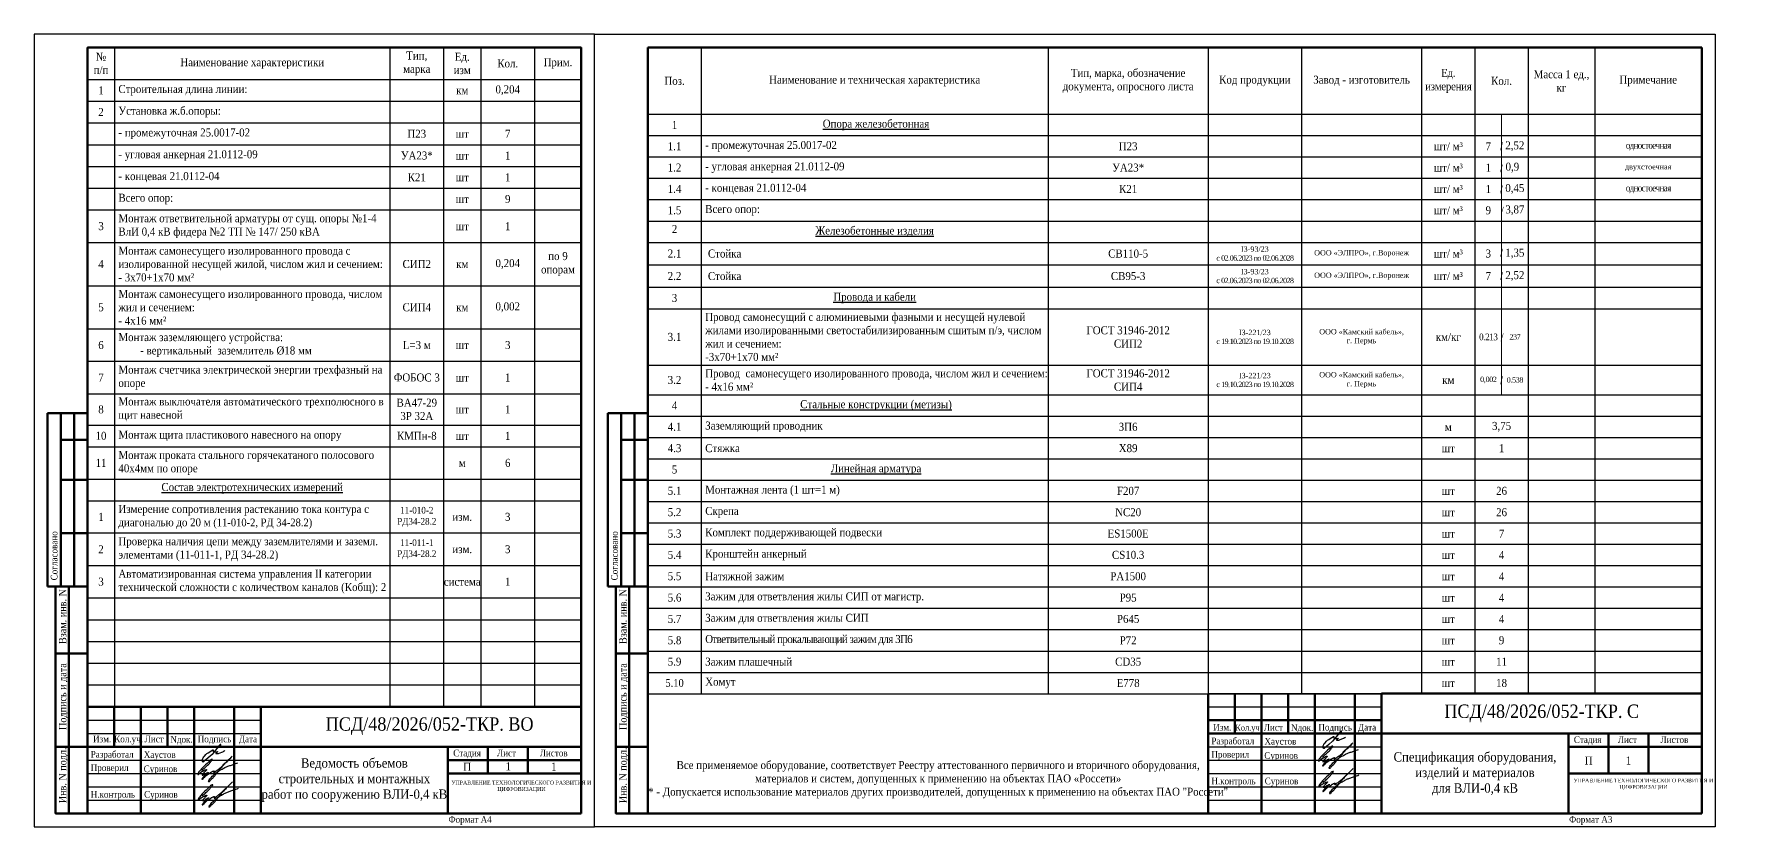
# Model space of a CAD drawing. Header units: millimetres. Extents: x 2174 to 9129, y 1758 to 2055.
# Drawn here: x 8054 to 8694, y 1758 to 2055 of the extents above; entities that cross this region are included whole.
import ezdxf

# ---------------------------------------------------------------- set-up
doc = ezdxf.new("R2010")
doc.units = ezdxf.units.MM
doc.layers.add('П', color=7, linetype='Continuous')
doc.layers.add('Чертеж', color=7, linetype='Continuous')
doc.styles.add('стиль1', font='times.ttf', dxfattribs={"width": 0.9, "height": 2})
doc.styles.add('стиль2', font='times.ttf', dxfattribs={"width": 0.9, "height": 2.5})

# ---------------------------------------------------------------- blocks, each defined once
blk = doc.blocks.new('Штамп б')
at = {"lineweight": 70}
for points in [[(20, 0), (8, 0), (8, 85), (20, 85)], [(13, 0), (13, 85)], [(8, 60), (20, 60)], [(8, 25), (20, 25)]]:
    blk.add_lwpolyline(points, dxfattribs=at)
at = {"lineweight": 25, "style": 'стиль1', "width": 0.9}
for s, p in [('Взам. инв. N', (12.06, 63.49)), ('Подпись и дата', (12.06, 31.28)), ('Инв. N подл.', (12.06, 3.82))]:
    blk.add_text(s, height=2.8, rotation=90, dxfattribs=at).set_placement(p)
blk = doc.blocks.new('A$C5B0935FB')
at = {"lineweight": 70}
for p, q in [((20, 65), (5, 65)), ((5, 0), (5, 65)), ((10, 55), (10, 65)), ((15, 0), (15, 65)), ((20, 0), (20, 65)), ((10, 40), (10, 55)), ((10, 55), (20, 55)), ((10, 20), (10, 40)), ((10, 40), (20, 40)), ((10, 0), (10, 20)), ((10, 20), (20, 20)), ((10, 0), (5, 0)), ((15, 0), (10, 0)), ((20, 0), (15, 0)), ((15, 0), (15, 0))]:
    blk.add_line(p, q, dxfattribs=at)
at = {"lineweight": 25, "style": 'стиль1', "width": 0.9}
blk.add_text('Согласовано', height=2.5, rotation=90, dxfattribs=at).set_placement((8.72, 2.35))
blk = doc.blocks.new('A$C7F1F469D')
at = {"color": 5, "lineweight": 25}
blk.add_spline([(-0.1, 1.78), (1.34, 2.93), (2.75, 4.33), (3.55, 5.31), (3.81, 5.64), (3.86, 5.8), (3.66, 5.81), (3.25, 5.7), (2.89, 5.36), (-1.09, 1.26), (-1.29, 0.98), (-1.47, 0.67), (-1.59, 0.28), (-1.54, 0.16), (-0.98, 0.55), (-0.42, 1.01), (0.34, 1.44), (1.08, 1.86), (1.69, 1.97), (1.62, 1.83), (1.26, 1.37), (0.56, 0.61), (0.16, 0.22), (0, 0), (0.24, -0.04), (0.82, 0.16), (1.44, 0.58), (2.18, 0.95), (2.33, 1.04), (1.93, 0.58), (1.28, 0.02), (0.64, -0.58), (0.1, -1.31), (-0.06, -1.68), (0.13, -1.59), (0.39, -1.41), (1.23, -0.56), (1.62, -0.16), (2.27, 0.27), (2.82, 0.65), (3.41, 1.04), (3.83, 1.25), (4.1, 1.35), (4.33, 1.44), (4.56, 1.45), (4.6, 1.35), (4.48, 1.19), (4.35, 0.92), (4.39, 0.82), (4.59, 0.91), (5.09, 1.34), (6.19, 2.18), (7.41, 3.21), (8.36, 4.22), (9.62, 5.31), (10.99, 6.68), (11.27, 6.98), (9.83, 5.51), (8.6, 4.26), (7.7, 3.28), (7.2, 2.7), (6.74, 2.12), (6.16, 1.41), (5.49, 0.62), (4.74, -0.34), (3.92, -1.29), (3.19, -1.94), (2.91, -2.31), (2.67, -2.58), (2.52, -2.55), (2.49, -2.26), (2.69, -1.9), (3.27, -1.11), (3.8, -0.52), (4.48, 0.07), (5.33, 0.79), (5.97, 1.29), (6.7, 1.77), (7.56, 2.21), (8.83, 2.91), (10.02, 3.35), (11.36, 3.83), (12.55, 4.24), (13.47, 4.57)], degree=3, dxfattribs=at)
blk = doc.blocks.new('Штамп фамилии')
at = {"layer": 'Чертеж', "color": 5, "lineweight": -2}
blk.add_lwpolyline([(47.47, 1.66), (47.54, 1.79), (47.62, 1.93), (47.66, 2.01), (47.7, 2.07), (47.73, 2.13), (47.76, 2.19), (47.76, 2.23), (47.76, 2.32), (47.74, 2.37), (47.71, 2.39), (47.66, 2.4), (47.61, 2.4), (47.56, 2.39), (47.52, 2.38), (47.44, 2.34), (47.38, 2.3), (47.33, 2.24), (47.26, 2.13), (45.27, -0.3), (44.41, -1.31), (42.95, -2.62), (41.21, -4.09), (41.09, -4.15), (41.01, -4.12), (40.97, -4.09), (40.93, -4.02), (40.86, -3.9), (40.8, -3.74), (40.79, -3.59), (40.79, -3.44), (40.82, -3.28), (40.86, -3.13), (40.9, -3.03), (40.96, -2.83), (41.05, -2.63), (41.29, -2.27), (41.56, -1.95), (42.15, -1.36), (42.5, -1), (42.96, -0.67), (43.54, -0.31), (44.11, 0.04), (44.76, 0.4), (44.84, 0.38), (44.86, 0.35), (44.86, 0.3), (44.81, -0.06), (44.88, -0.21), (44.95, -0.28), (45, -0.32), (45.11, -0.38), (45.27, -0.4), (45.46, -0.4), (46.3, -0.35), (46.39, -0.27), (46.46, -0.24), (46.48, -0.25), (46.48, -0.28), (46.47, -0.31), (46.46, -0.34), (46.44, -0.36), (46.39, -0.4), (46.28, -0.48), (45.92, -0.78), (45.89, -0.84), (45.87, -0.89), (45.87, -0.96), (45.9, -1), (46.03, -1.01), (46.17, -1), (46.59, -1), (46.68, -0.99), (46.84, -0.94), (47.03, -0.86), (48.5, -0.28), (48.66, -0.16), (48.81, -0.05), (48.96, 0.03), (49.07, 0.06), (49.21, 0.13)], dxfattribs=at)
at = {"layer": 'Чертеж', "color": 67, "lineweight": -2, "true_color": 0x727430}
for p in [(40.67, -8.99), (40.81, -18.55)]:
    blk.add_blockref('A$C7F1F469D', p, dxfattribs=at)
at = {"color": 7, "char_height": 2.5, "attachment_point": 4, "style": 'стиль1'}
for s, insert, width in [(' Разработал', (-1.9, -1.68), 17), (' Проверил', (-1.9, -6.68), 17), ('Хаустов', (18.85, -1.78), 20), (' Суринов', (17.96, -7.12), 20), (' Н.контроль', (-1.9, -16.68), 17), (' Суринов', (18.1, -16.68), 20)]:
    blk.add_mtext(s, dxfattribs=dict(at, insert=insert, width=width))
blk = doc.blocks.new('A$C31D65421')
blk.add_blockref('Штамп фамилии', (2.24, 18.43))
blk = doc.blocks.new('*T22')
at = {"layer": 'Чертеж', "color": 0, "linetype": 'ByBlock', "lineweight": -2, "transparency": 16777216}
for p, q in [((0, 0), (185.1, 0)), ((0, 0), (0, -247)), ((10.07, 0), (10.07, -28.25)), ((113.35, 0), (113.35, -28.25)), ((133.42, 0), (133.42, -28.25)), ((147.44, 0), (147.44, -247)), ((167.52, 0), (167.52, -28.25)), ((185.1, 0), (185.1, -28.25)), ((0, -11.95), (185.1, -11.95)), ((0, -20.1), (185.1, -20.1)), ((0, -28.25), (10.07, -28.25)), ((133.42, -28.25), (167.52, -28.25)), ((0, -36.4), (10.07, -36.4)), ((133.42, -36.4), (167.52, -36.4)), ((0, -44.55), (10.07, -44.55)), ((133.42, -44.55), (167.52, -44.55)), ((0, -52.7), (10.07, -52.7)), ((10.07, -52.7), (10.07, -247)), ((113.35, -52.7), (113.35, -149.59)), ((133.42, -52.7), (167.52, -52.7)), ((133.42, -52.7), (133.42, -247)), ((0, -60.85), (10.07, -60.85)), ((113.35, -60.85), (167.52, -60.85)), ((0, -73.02), (167.52, -73.02)), ((167.52, -73.02), (167.52, -247)), ((0, -89.23), (167.52, -89.23)), ((185.1, -89.23), (185.1, -247)), ((0, -105.44), (185.1, -105.44)), ((0, -117.56), (185.1, -117.56)), ((0, -129.74), (10.07, -129.74)), ((113.35, -129.74), (185.1, -129.74)), ((0, -141.44), (10.07, -141.44)), ((113.35, -141.44), (185.1, -141.44)), ((0, -149.59), (10.07, -149.59)), ((133.42, -149.59), (185.1, -149.59)), ((0, -161.68), (10.07, -161.68)), ((113.35, -161.68), (113.35, -247)), ((133.42, -161.68), (147.44, -161.68)), ((167.52, -161.68), (185.1, -161.68)), ((0, -169.83), (185.1, -169.83)), ((0, -181.9), (185.1, -181.9)), ((0, -194.07), (185.1, -194.07)), ((0, -206.25), (185.1, -206.25)), ((0, -214.4), (185.1, -214.4)), ((0, -222.55), (185.1, -222.55)), ((0, -230.7), (185.1, -230.7)), ((0, -238.85), (185.1, -238.85)), ((0, -247), (185.1, -247))]:
    blk.add_line(p, q, dxfattribs=at)
at = {"layer": 'Чертеж', "color": 0, "lineweight": -2, "transparency": 16777216}
for p, q in [((10.07, -28.25), (133.42, -28.25)), ((10.07, -28.25), (10.07, -52.7)), ((113.35, -28.25), (113.35, -52.7)), ((133.42, -28.25), (133.42, -52.7)), ((167.52, -28.25), (185.1, -28.25)), ((167.52, -28.25), (167.52, -73.02)), ((185.1, -28.25), (185.1, -89.23)), ((10.07, -36.4), (133.42, -36.4)), ((167.52, -36.4), (185.1, -36.4)), ((10.07, -44.55), (133.42, -44.55)), ((167.52, -44.55), (185.1, -44.55)), ((10.07, -52.7), (133.42, -52.7)), ((167.52, -52.7), (185.1, -52.7)), ((10.07, -60.85), (113.35, -60.85)), ((167.52, -60.85), (185.1, -60.85)), ((167.52, -73.02), (185.1, -73.02)), ((167.52, -89.23), (185.1, -89.23)), ((10.07, -129.74), (113.35, -129.74)), ((10.07, -141.44), (113.35, -141.44)), ((10.07, -149.59), (133.42, -149.59)), ((113.35, -149.59), (113.35, -161.68)), ((10.07, -161.68), (133.42, -161.68)), ((147.44, -161.68), (167.52, -161.68))]:
    blk.add_line(p, q, dxfattribs=at)
at = {"layer": 'Чертеж', "color": 0, "lineweight": 30, "transparency": 16777216, "style": 'стиль1'}
for s, insert, char_height, width, attachment_point in [('№ \\Pп/п', (5.04, -5.97), 3, 7.0745, 5), ('Наименование характеристики', (61.71, -5.97), 3, 100.2743, 5), ('Тип, марка', (123.39, -5.97), 3, 17.0745, 5), ('Ед. изм', (140.43, -5.97), 3, 11.0216, 5), ('Кол.', (157.48, -5.97), 3, 17.0745, 5), ('Прим.', (176.31, -5.97), 3, 14.5765, 5), ('1', (5.04, -16.02), 3, 7.0745, 5), ('Строительная длина линии:', (11.57, -16.02), 3, 100.2743, 4), ('км        ', (140.43, -16.02), 3, 11.0216, 5), ('0,204', (157.48, -16.02), 3, 17.0745, 5), ('2', (5.04, -24.17), 3, 7.0745, 5), ('Установка ж.б.опоры:', (11.57, -24.17), 3, 100.2743, 4), ('- промежуточная 25.0017-02', (11.57, -32.32), 3, 100.2743, 4), ('П23', (123.39, -32.32), 3, 17.0745, 5), ('шт', (140.43, -32.32), 3, 11.0216, 5), ('7', (157.48, -32.32), 3, 17.0745, 5), ('- угловая анкерная 21.0112-09', (11.57, -40.47), 3, 100.2743, 4), ('УА23*', (123.39, -40.47), 3, 17.0745, 5), ('шт', (140.43, -40.47), 3, 11.0216, 5), ('1', (157.48, -40.47), 3, 17.0745, 5), ('- концевая 21.0112-04', (11.57, -48.62), 3, 100.2743, 4), ('К21', (123.39, -48.62), 3, 17.0745, 5), ('шт', (140.43, -48.62), 3, 11.0216, 5), ('1', (157.48, -48.62), 3, 17.0745, 5), ('шт', (140.43, -56.77), 3, 11.0216, 5), ('9', (157.48, -56.77), 3, 17.0745, 5), ('3', (5.04, -66.94), 3, 7.0745, 5), ('шт', (140.43, -66.94), 3, 11.0216, 5), ('1', (157.48, -66.94), 3, 17.0745, 5), ('по 9 опорам', (176.31, -81.13), 3, 14.5765, 5), ('4', (5.04, -81.13), 3, 7.0745, 5), ('СИП2', (123.39, -81.13), 3, 17.0745, 5), ('км', (140.43, -81.13), 3, 11.0216, 5), ('0,204', (157.48, -81.13), 3, 17.0745, 5), ('5', (5.04, -97.34), 3, 7.0745, 5), ('СИП4', (123.39, -97.34), 3, 17.0745, 5), ('0,002', (157.48, -97.34), 3, 17.0745, 5), ('км', (140.43, -97.34), 3, 11.0216, 5), ('6', (5.04, -111.5), 3, 7.0745, 5), ('L=3 м', (123.39, -111.5), 3, 17.0745, 5), ('шт', (140.43, -111.5), 3, 11.0216, 5), ('3', (157.48, -111.5), 3, 17.0745, 5), ('Монтаж счетчика электрической энергии трехфазный на опоре', (11.57, -123.65), 3, 100.2743, 4), ('7', (5.04, -123.65), 3, 7.0745, 5), ('ФОБОС 3', (123.39, -123.65), 3, 17.0745, 5), ('шт', (140.43, -123.65), 3, 11.0216, 5), ('1', (157.48, -123.65), 3, 17.0745, 5), ('8', (5.04, -135.59), 3, 7.0745, 5), ('Монтаж выключателя автоматического трехполюсного в щит навесной', (11.57, -135.59), 3, 100.2743, 4), ('ВА47-29 3Р 32А', (123.39, -135.59), 3, 17.0745, 5), ('1', (157.48, -135.59), 3, 17.0745, 5), ('шт', (140.43, -135.59), 3, 11.0216, 5), ('10', (5.04, -145.51), 3, 7.0745, 5), ('Монтаж щита пластикового навесного на опору', (11.57, -145.51), 3, 100.2743, 4), ('КМПн-8', (123.39, -145.51), 3, 17.0745, 5), ('шт', (140.43, -145.51), 3, 11.0216, 5), ('1', (157.48, -145.51), 3, 17.0745, 5), ('Монтаж проката стального горячекатаного полосового 40х4мм по опоре', (11.57, -155.64), 3, 100.2743, 4), ('11', (5.04, -155.64), 3, 7.0745, 5), ('м', (140.43, -155.64), 3, 11.0216, 5), ('6', (157.48, -155.64), 3, 17.0745, 5), ('11-010-2 РД34-28.2', (123.39, -175.87), 2.5, 17.0745, 5), ('1', (5.04, -175.87), 3, 7.0745, 5), ('изм.', (140.43, -175.87), 3, 11.0216, 5), ('3', (157.48, -175.87), 3, 17.0745, 5), ('11-011-1 РД34-28.2', (123.39, -187.99), 2.5, 17.0745, 5), ('2', (5.04, -187.99), 3, 7.0745, 5), ('изм.', (140.43, -187.99), 3, 11.0216, 5), ('3', (157.48, -187.99), 3, 17.0745, 5), ('3', (5.04, -200.16), 3, 7.0745, 5), ('Автоматизированная система управления II категории технической сложности с количеством каналов (Кобщ): 2 ', (11.57, -200.16), 3, 100.2743, 4), ('система', (140.43, -200.16), 3, 11.0216, 5), ('1', (157.48, -200.16), 3, 17.0745, 5)]:
    blk.add_mtext(s, dxfattribs=dict(at, insert=insert, char_height=char_height, width=width, attachment_point=attachment_point))
at = {"layer": 'Чертеж', "lineweight": 30, "transparency": 16777216, "char_height": 3, "width": 100.2743, "attachment_point": 4, "style": 'стиль1'}
for s, insert in [('Всего опор:', (11.57, -56.77)), ('Монтаж ответвительной арматуры от сущ. опоры №1-4 ВлИ 0,4 кВ фидера №2 ТП № 147/ 250 кВА', (11.57, -66.94))]:
    blk.add_mtext(s, dxfattribs=dict(at, insert=insert))
at = {"layer": 'Чертеж', "color": 1, "lineweight": 30, "transparency": 16777216, "char_height": 3, "width": 100.2743, "style": 'стиль1'}
for s, insert, attachment_point in [('{\\C256;Монтаж самонесущего изолированного провода с изолированной несущей жилой, числом жил и сечением:\\P- 3х70+1х70 мм²}', (11.57, -81.13), 4), ('{\\C256;Монтаж самонесущего изолированного провода, числом жил и сечением:\\P- 4х16 мм²}', (11.57, -97.34), 4), ('{\\C0;Монтаж заземляющего устройства:                                               - вертикальный  заземлитель %%C18 мм}', (11.57, -111.5), 4), ('{\\L\\C0;Состав электротехнических измерений}', (61.71, -163.18), 2), ('{\\C0;Измерение сопротивления растеканию тока контура с диагональю до 20 м \\H0.96667x;(11-010-2, РД 34-28.2)}', (11.57, -175.87), 4), ('{\\C0;Проверка наличия цепи между заземлителями и заземл. элементами (11-011-1, РД 34-28.2)}', (11.57, -187.99), 4)]:
    blk.add_mtext(s, dxfattribs=dict(at, insert=insert, attachment_point=attachment_point))
blk = doc.blocks.new('*T43')
at = {"color": 0, "linetype": 'ByBlock', "lineweight": -2, "transparency": 16777216}
for p, q in [((0, 0), (394.92, 0)), ((0, 0), (0, -25)), ((20, 0), (20, -25)), ((150, 0), (150, -33)), ((210, 0), (210, -25)), ((245, 0), (245, -25)), ((290, 0), (290, -25)), ((310, 0), (310, -25)), ((329.92, 0), (329.92, -25)), ((354.92, 0), (354.92, -25)), ((394.92, 0), (394.92, -25)), ((444.92, 0), (839.84, 0)), ((444.92, 0), (444.92, -33)), ((464.92, 0), (464.92, -57)), ((594.92, 0), (594.92, -25)), ((654.92, 0), (654.92, -25)), ((689.92, 0), (689.92, -25)), ((734.92, 0), (734.92, -25)), ((754.92, 0), (754.92, -25)), ((774.84, 0), (774.84, -65)), ((799.84, 0), (799.84, -25)), ((839.84, 0), (839.84, -25)), ((20, -25), (150, -25)), ((0, -33), (210, -33)), ((210, -33), (210, -41)), ((290, -33), (310, -33)), ((329.92, -33), (394.92, -33)), ((354.92, -33), (354.92, -65)), ((394.92, -33), (394.92, -65)), ((774.84, -33), (799.84, -33)), ((329.92, -41), (394.92, -41)), ((774.84, -41), (799.84, -41)), ((329.92, -49), (394.92, -49)), ((774.84, -49), (799.84, -49)), ((210, -57), (290, -57)), ((354.92, -57), (394.92, -57)), ((774.84, -57), (799.84, -57)), ((150, -65), (150, -73)), ((354.92, -65), (394.92, -65)), ((464.92, -65), (464.92, -242.3)), ((774.84, -65), (799.84, -65)), ((774.84, -74.3), (799.84, -74.3)), ((20, -81.42), (150, -81.42)), ((774.84, -82.3), (799.84, -82.3)), ((20, -89.85), (150, -89.85)), ((150, -89.85), (150, -97.85)), ((774.84, -90.3), (799.84, -90.3)), ((774.84, -90.3), (774.84, -98.3)), ((20, -97.85), (150, -97.85)), ((20, -97.85), (20, -130.13)), ((754.92, -106.3), (799.84, -106.3)), ((799.84, -106.3), (799.84, -114.3)), ((464.92, -114.3), (594.92, -114.3)), ((150, -119.06), (150, -130.13)), ((290, -119.06), (290, -130.13)), ((210, -138.13), (210, -154.13)), ((310, -178.13), (310, -210.13)), ((20, -186.13), (210, -186.13)), ((150, -186.13), (150, -218.13)), ((210, -186.13), (210, -218.13)), ((20, -194.13), (210, -194.13)), ((290, -194.13), (310, -194.13)), ((20, -202.13), (210, -202.13)), ((245, -218.13), (245, -234.13)), ((290, -218.13), (290, -234.13))]:
    blk.add_line(p, q, dxfattribs=at)
at = {"color": 0, "lineweight": -2, "transparency": 16777216}
for p, q in [((0, -25), (20, -25)), ((0, -25), (0, -242.13)), ((20, -25), (20, -97.85)), ((150, -25), (394.92, -25)), ((210, -25), (210, -33)), ((245, -25), (245, -218.13)), ((290, -25), (290, -119.06)), ((310, -25), (310, -178.13)), ((329.92, -25), (329.92, -242.13)), ((354.92, -25), (354.92, -33)), ((394.92, -25), (394.92, -33)), ((444.92, -25), (839.84, -25)), ((594.92, -25), (594.92, -242.3)), ((654.92, -25), (654.92, -242.3)), ((689.92, -25), (689.92, -242.3)), ((734.92, -25), (734.92, -242.3)), ((754.92, -25), (754.92, -242.3)), ((799.84, -25), (799.84, -106.3)), ((839.84, -25), (839.84, -242.3)), ((150, -33), (150, -65)), ((210, -33), (290, -33)), ((310, -33), (329.92, -33)), ((444.92, -33), (774.84, -33)), ((444.92, -33), (444.92, -242.3)), ((799.84, -33), (839.84, -33)), ((0, -41), (329.92, -41)), ((210, -41), (210, -138.13)), ((444.92, -41), (774.84, -41)), ((799.84, -41), (839.84, -41)), ((0, -49), (329.92, -49)), ((444.92, -49), (774.84, -49)), ((799.84, -49), (839.84, -49)), ((0, -57), (210, -57)), ((290, -57), (354.92, -57)), ((444.92, -57), (774.84, -57)), ((464.92, -57), (464.92, -65)), ((799.84, -57), (839.84, -57)), ((0, -65), (354.92, -65)), ((354.92, -65), (354.92, -242.13)), ((394.92, -65), (394.92, -242.13)), ((444.92, -65), (774.84, -65)), ((774.84, -65), (774.84, -90.3)), ((799.84, -65), (839.84, -65)), ((0, -73), (394.92, -73)), ((150, -73), (150, -89.85)), ((444.92, -74.3), (774.84, -74.3)), ((799.84, -74.3), (839.84, -74.3)), ((0, -81.42), (20, -81.42)), ((150, -81.42), (394.92, -81.42)), ((444.92, -82.3), (774.84, -82.3)), ((799.84, -82.3), (839.84, -82.3)), ((0, -89.85), (20, -89.85)), ((150, -89.85), (394.92, -89.85)), ((444.92, -90.3), (774.84, -90.3)), ((799.84, -90.3), (839.84, -90.3)), ((0, -97.85), (20, -97.85)), ((150, -97.85), (394.92, -97.85)), ((150, -97.85), (150, -119.06)), ((444.92, -98.3), (839.84, -98.3)), ((774.84, -98.3), (774.84, -242.3)), ((444.92, -106.3), (754.92, -106.3)), ((799.84, -106.3), (839.84, -106.3)), ((444.92, -114.3), (464.92, -114.3)), ((594.92, -114.3), (839.84, -114.3)), ((799.84, -114.3), (799.84, -242.3)), ((0, -119.06), (394.92, -119.06)), ((444.92, -122.3), (839.84, -122.3)), ((0, -130.13), (394.92, -130.13)), ((20, -130.13), (20, -242.13)), ((150, -130.13), (150, -186.13)), ((290, -130.13), (290, -218.13)), ((444.92, -130.3), (839.84, -130.3)), ((0, -138.13), (394.92, -138.13)), ((444.92, -138.3), (839.84, -138.3)), ((0, -146.13), (394.92, -146.13)), ((444.92, -146.3), (839.84, -146.3)), ((0, -154.13), (394.92, -154.13)), ((210, -154.13), (210, -186.13)), ((444.92, -154.3), (839.84, -154.3)), ((0, -162.13), (394.92, -162.13)), ((444.92, -162.3), (839.84, -162.3)), ((0, -170.13), (394.92, -170.13)), ((444.92, -170.3), (839.84, -170.3)), ((0, -178.13), (394.92, -178.13)), ((444.92, -178.3), (839.84, -178.3)), ((0, -186.13), (20, -186.13)), ((210, -186.13), (394.92, -186.13)), ((444.92, -186.3), (839.84, -186.3)), ((0, -194.13), (20, -194.13)), ((210, -194.13), (290, -194.13)), ((310, -194.13), (394.92, -194.13)), ((444.92, -194.3), (839.84, -194.3)), ((0, -202.13), (20, -202.13)), ((210, -202.13), (394.92, -202.13)), ((444.92, -202.3), (839.84, -202.3)), ((0, -210.13), (394.92, -210.13)), ((310, -210.13), (310, -242.13)), ((444.92, -210.3), (839.84, -210.3)), ((0, -218.13), (394.92, -218.13)), ((150, -218.13), (150, -242.13)), ((210, -218.13), (210, -242.13)), ((444.92, -218.3), (839.84, -218.3)), ((0, -226.13), (394.92, -226.13)), ((444.92, -226.3), (839.84, -226.3)), ((0, -234.13), (394.92, -234.13)), ((245, -234.13), (245, -242.13)), ((290, -234.13), (290, -242.13)), ((444.92, -234.3), (839.84, -234.3)), ((0, -242.13), (394.92, -242.13)), ((444.92, -242.3), (839.84, -242.3))]:
    blk.add_line(p, q, dxfattribs=at)
at = {"layer": 'Defpoints', "color": 8, "linetype": 'ByBlock', "lineweight": 0, "transparency": 16777216}
blk.add_line((319.96, -25), (319.96, -130.13), dxfattribs=at)
at = {"color": 0, "transparency": 16777216, "style": 'стиль1'}
for s, insert, char_height, width, attachment_point in [('Поз.', (10, -12.5), 3, 17, 5), ('Наименование и техническая характеристика', (85, -12.5), 3, 127, 5), ('Тип, марка, обозначение документа, опросного листа', (180, -12.5), 3, 57, 5), ('Код продукции', (227.5, -12.5), 3, 32, 5), ('{\\C256;Завод - изготовитель}', (267.5, -12.5), 3, 42, 5), ('{\\T0.95;Ед. измерения}', (300, -12.5), 3, 17, 5), ('Кол.', (319.96, -12.5), 3, 16.9224, 5), ('Масса 1 ед., кг', (342.42, -12.5), 3, 22, 5), ('Примечание', (374.92, -12.5), 3, 37, 5), ('Поз.', (454.92, -12.5), 3, 17, 5), ('Наименование и техническая характеристика', (529.92, -12.5), 3, 127, 5), ('Тип, марка, обозначение документа, опросного листа', (624.92, -12.5), 3, 57, 5), ('Код продукции', (672.42, -12.5), 3, 32, 5), ('{\\C256;Завод - изготовитель}', (712.42, -12.5), 3, 42, 5), ('{\\T0.95;Ед. измерения}', (744.92, -12.5), 3, 17, 5), ('Кол.', (764.88, -12.5), 3, 16.9224, 5), ('Масса 1 ед., кг', (787.34, -12.5), 3, 22, 5), ('Примечание', (819.84, -12.5), 3, 37, 5), ('1', (10, -29), 3, 17, 5), (' {\\LОпора железобетонная}', (85, -29), 3, 127, 5), ('5.11', (454.92, -29), 2.9, 17, 5), ('Дистанционный бандаж', (466.42, -29), 3, 127, 4), ('BIC-15.50', (624.92, -29), 3, 57, 5), ('шт', (744.92, -29), 3, 17, 5), ('2', (764.88, -29), 3, 16.9224, 5), ('1.1', (10, -37), 3, 17, 5), ('- промежуточная 25.0017-02', (21.5, -37), 3, 127, 4), ('П23', (180, -37), 3, 57, 5), ('шт/ м³', (300, -37), 3, 17, 5), ('7', (314.98, -37), 3, 6.9612, 5), ('2,52', (324.94, -37), 3, 6.9612, 5), ('{\\T0.85;одностоечная}', (374.92, -37), 2.5, 37, 5), ('{\\T0.95;5.12}', (454.92, -37), 3, 17, 5), ('Комплект крепления на столб ', (466.42, -37), 3, 127, 4), ('YKK-0-126', (624.92, -37), 3, 57, 5), ('шт', (744.92, -37), 3, 17, 5), ('1', (764.88, -37), 3, 16.9224, 5), ('1.2', (10, -45), 3, 17, 5), ('- угловая анкерная 21.0112-09', (21.5, -45), 3, 127, 4), ('УА23*', (180, -45), 3, 57, 5), ('шт/ м³', (300, -45), 3, 17, 5), ('1', (314.98, -45), 3, 6.9612, 5), ('0,9', (321.46, -45), 3, 6.9612, 4), ('двухстоечная', (374.92, -45), 2, 37, 5), ('{\\T0.95;5.13}', (454.92, -45), 3, 17, 5), ('Зажим-адаптер для заземления и закоротки', (466.42, -45), 3, 127, 4), ('PC481', (624.92, -45), 3, 57, 5), ('шт', (744.92, -45), 3, 17, 5), ('5', (764.88, -45), 3, 16.9224, 5), ('- концевая 21.0112-04', (21.5, -53), 3, 127, 4), ('0,45', (324.94, -53), 3, 6.9612, 5), ('Защитный колпачок', (466.42, -53), 3, 127, 4), ('1.4', (10, -53), 3, 17, 5), ('К21', (180, -53), 3, 57, 5), ('шт/ м³', (300, -53), 3, 17, 5), ('1', (314.98, -53), 3, 6.9612, 5), ('{\\T0.85;одностоечная}', (374.92, -53), 2.5, 37, 5), ('{\\T0.95;5.14}', (454.92, -53), 3, 17, 5), ('СЕ25.150', (624.92, -53), 3, 57, 5), ('шт', (744.92, -53), 3, 17, 5), ('4', (764.88, -53), 3, 16.9224, 5), ('1.5', (10, -61), 3, 17, 5), ('шт/ м³', (300, -61), 3, 17, 5), ('9', (314.98, -61), 3, 6.9612, 5), ('3,87', (324.94, -61), 3, 6.9612, 5), ('6', (454.92, -61), 3, 17, 5), ('{\\LЭлектрооборудование}', (529.92, -61), 3, 127, 5), ('2', (10, -66.5), 3, 17, 2), ('{\\LЖелезобетонные изделия}', (85, -69), 3, 127, 5), ('6.1', (454.92, -69.65), 3, 17, 5), ('Счетчик электрической энергии трехфазный', (466.42, -69.65), 3, 127, 4), ('{\\T0.95;ФОБОС 3 230В 5(100)А }', (624.92, -69.65), 3, 57, 5), ('{\\C256;IIПД-51/22\\P\\T0.8;от05.09.2022 до 05.09.2027}', (672.42, -69.65), 2, 32, 5), ('{\\H0.75x;\\C256;ООО «Телематические Решения»}', (712.42, -69.65), 3, 42, 5), ('шт', (744.92, -69.65), 3, 17, 5), ('1', (764.88, -69.65), 3, 16.9224, 5), ('2.1', (10, -77.21), 3, 17, 5), (' Стойка', (21.5, -77.21), 3, 127, 4), ('СВ110-5', (180, -77.21), 3, 57, 5), ('IЗ-93/23 {\\T0.85;\\Pс 02.06.2023 по 02.06.2028}', (227.5, -77.21), 2, 32, 5), ('ООО «ЭЛПРО», г.Воронеж', (267.5, -77.21), 2, 42, 5), ('шт/ м³', (300, -77.21), 3, 17, 5), ('3', (314.98, -77.21), 3, 6.9612, 5), ('1,35', (324.94, -77.21), 3, 6.9612, 5), ('6.2', (454.92, -78.3), 3, 17, 5), ('Щит пластиковый навесной на 8 модулей, IP66', (466.42, -78.3), 3, 127, 4), ('КМПн-8', (624.92, -78.3), 3, 57, 5), ('1', (764.88, -78.3), 3, 16.9224, 5), ('IЗ-93/23 {\\T0.85;\\Pс 02.06.2023 по 02.06.2028}', (227.5, -85.64), 2, 32, 5), ('шт', (744.92, -78.3), 3, 17, 5), ('2.2', (10, -85.64), 3, 17, 5), (' Стойка', (21.5, -85.64), 3, 127, 4), ('СВ95-3', (180, -85.64), 3, 57, 5), ('ООО «ЭЛПРО», г.Воронеж', (267.5, -85.64), 2, 42, 5), ('шт/ м³', (300, -85.64), 3, 17, 5), ('7', (314.98, -85.64), 3, 6.9612, 5), ('2,52', (324.94, -85.64), 3, 6.9612, 5), ('6.3', (454.92, -86.3), 3, 17, 5), ('{\\T0.9;Выключатель автоматический трехполюсный,  Iн=32А}', (466.42, -86.3), 3, 127, 4), ('{\\T0.95;\\C256;ВА47-29 3Р 32А}', (624.92, -86.3), 3, 57, 5), ('шт', (744.92, -86.3), 3, 17, 5), ('1', (764.88, -86.3), 3, 16.9224, 5), ('3', (10, -93.85), 3, 17, 5), ('{\\LПровода и кабели}', (85, -93.85), 3, 127, 5), ('7', (454.92, -94.3), 3, 17, 5), ('{\\LЗаземление}', (529.92, -94.3), 3, 127, 5), ('Провод самонесущий с алюминиевыми фазными и несущей нулевой жилами изолированными светостабилизированным сшитым п/э, числом жил и сечением: \\P-3х70+1х70 мм²   ', (21.5, -108.45), 3, 127, 4), ('7.1', (454.92, -102.3), 3, 17, 5), ('Прокат стальной горячекатаный полосовой 40х4мм ', (466.42, -102.3), 3, 127, 4), ('м', (744.92, -102.3), 3, 17, 5), ('6', (764.88, -102.3), 3, 16.9224, 5), ('3.1', (10, -108.45), 3, 17, 5), ('ГОСТ 31946-2012\\PСИП2', (180, -108.45), 3, 57, 5), ('IЗ-221/23\\P{\\T0.85;с 19.10.2023 по 19.10.2028}', (227.5, -108.45), 2, 32, 5), ('{\\T0.9;0.213}', (314.98, -108.45), 2.5, 6.9612, 5), ('{\\T0.9;237}', (324.94, -108.45), 2, 6.9612, 5), ('7.2', (454.92, -110.3), 3, 17, 5), ('Сталь круглая %%C18 мм', (466.42, -110.3), 3, 127, 4), ('{\\T0.9;ГОСТ 2590-2006}', (624.92, -110.3), 3, 57, 5), ('9', (764.88, -110.3), 3, 16.9224, 5), ('м', (744.92, -110.3), 3, 17, 5), ('ГОСТ 31946-2012\\PСИП4', (180, -124.59), 3, 57, 5), ('3.2', (10, -124.59), 3, 17, 5), ('IЗ-221/23\\P{\\T0.85;с 19.10.2023 по 19.10.2028}', (227.5, -124.59), 2, 32, 5), ('км', (300, -124.59), 3, 17, 5), ('{\\T0.9;0,002', (314.98, -124.59), 2, 6.9612, 5), ('{\\T0.9;0.538}', (324.94, -124.59), 2, 6.9612, 5), ('4', (10, -134.13), 3, 17, 5), (' {\\LСтальные конструкции (метизы)}', (85, -134.13), 3, 127, 5), ('4.1', (10, -142.13), 3, 17, 5), ('Заземляющий проводник', (21.5, -142.13), 3, 127, 4), ('ЗП6', (180, -142.13), 3, 57, 5), ('3,75', (319.96, -142.13), 3, 16.9224, 5), ('м', (300, -142.13), 3, 17, 5), ('4.3', (10, -150.13), 3, 17, 5), ('Стяжка', (21.5, -150.13), 3, 127, 4), ('X89', (180, -150.13), 3, 57, 5), ('шт', (300, -150.13), 3, 17, 5), ('1', (319.96, -150.13), 3, 16.9224, 5), ('5', (10, -158.13), 3, 17, 5), ('{\\L Линейная арматура}', (85, -158.13), 3, 127, 5), ('5.1', (10, -166.13), 3, 17, 5), ('Монтажная лента (1 шт=1 м)', (21.5, -166.13), 3, 127, 4), ('F207', (180, -166.13), 3, 57, 5), ('шт', (300, -166.13), 3, 17, 5), ('26', (319.96, -166.13), 3, 16.9224, 5), ('5.2', (10, -174.13), 3, 17, 5), ('Скрепа', (21.5, -174.13), 3, 127, 4), ('NC20', (180, -174.13), 3, 57, 5), ('26', (319.96, -174.13), 3, 16.9224, 5), ('шт', (300, -174.13), 3, 17, 5), ('5.3', (10, -182.13), 3, 17, 5), ('Комплект поддерживающей подвески', (21.5, -182.13), 3, 127, 4), ('ES1500E', (180, -182.13), 3, 57, 5), ('шт', (300, -182.13), 3, 17, 5), ('7', (319.96, -182.13), 3, 16.9224, 5), ('5.4', (10, -190.13), 3, 17, 5), ('Кронштейн анкерный', (21.5, -190.13), 3, 127, 4), ('СS10.3', (180, -190.13), 3, 57, 5), ('шт', (300, -190.13), 3, 17, 5), ('4', (319.96, -190.13), 3, 16.9224, 5), ('5.5', (10, -198.13), 3, 17, 5), ('Натяжной зажим', (21.5, -198.13), 3, 127, 4), ('РА1500', (180, -198.13), 3, 57, 5), ('шт', (300, -198.13), 3, 17, 5), ('4', (319.96, -198.13), 3, 16.9224, 5), ('5.6', (10, -206.13), 3, 17, 5), ('Зажим для ответвления жилы СИП от магистр. ', (21.5, -206.13), 3, 127, 4), ('Р95', (180, -206.13), 3, 57, 5), ('4', (319.96, -206.13), 3, 16.9224, 5), ('шт', (300, -206.13), 3, 17, 5), ('5.7', (10, -214.13), 3, 17, 5), ('Зажим для ответвления жилы СИП ', (21.5, -214.13), 3, 127, 4), ('Р645', (180, -214.13), 3, 57, 5), ('шт', (300, -214.13), 3, 17, 5), ('4', (319.96, -214.13), 3, 16.9224, 5), ('5.8', (10, -222.13), 3, 17, 5), ('{\\H1.1111x;\\T0.9;Ответвительный прокалывающий зажим для ЗП6}', (21.5, -222.13), 2.7, 127, 4), ('Р72', (180, -222.13), 3, 57, 5), ('шт', (300, -222.13), 3, 17, 5), ('9', (319.96, -222.13), 3, 16.9224, 5), ('5.9', (10, -230.13), 3, 17, 5), ('Зажим плашечный', (21.5, -230.13), 3, 127, 4), ('CD35', (180, -230.13), 3, 57, 5), ('шт', (300, -230.13), 3, 17, 5), ('11', (319.96, -230.13), 3, 16.9224, 5), ('5.10', (10, -238.13), 2.9, 17, 5), ('Хомут', (21.5, -238.13), 3, 127, 4), ('E778', (180, -238.13), 3, 57, 5), ('18', (319.96, -238.13), 3, 16.9224, 5), ('шт', (300, -238.13), 3, 17, 5)]:
    blk.add_mtext(s, dxfattribs=dict(at, insert=insert, char_height=char_height, width=width, attachment_point=attachment_point))
at = {"transparency": 16777216, "style": 'стиль1'}
for s, insert, char_height, width, attachment_point in [('Всего опор:', (21.5, -61), 3, 127, 4), ('ООО «Камский кабель», \\Pг. Пермь', (267.5, -108.45), 2, 42, 5), ('км/кг', (300, -108.45), 3, 17, 5), ('ООО «Камский кабель», \\Pг. Пермь', (267.5, -124.59), 2, 42, 5)]:
    blk.add_mtext(s, dxfattribs=dict(at, insert=insert, char_height=char_height, width=width, attachment_point=attachment_point))
at = {"color": 1, "transparency": 16777216, "insert": (21.5, -124.59), "char_height": 3, "width": 127, "attachment_point": 4, "style": 'стиль1'}
blk.add_mtext('{\\C256;Провод  самонесущего изолированного провода, числом жил и сечением:\\P- 4х16 мм²}', dxfattribs=at)

msp = doc.modelspace()

# ---------------------------------------------------------------- linework, layer by layer
at = {"lineweight": 70}
for points in [[(8503.703, 1808.4), (8503.703, 1793.4)], [(8523.703, 1808.4), (8523.703, 1793.4)]]:
    msp.add_lwpolyline(points, dxfattribs=at)
at = {"layer": 'П', "linetype": 'Continuous', "lineweight": 0}
msp.add_lwpolyline([(8053.703, 2055.4), (8263.703, 2055.4), (8263.703, 1758.4), (8053.703, 1758.4)], close=True, dxfattribs=at)
at = {"layer": 'П', "lineweight": 30}
msp.add_lwpolyline([(8053.703, 1758.4), (8263.703, 1758.4), (8263.703, 2055.4), (8053.703, 2055.4)], close=True, dxfattribs=at)
at = {"layer": 'П'}
msp.add_lwpolyline([(8263.703, 2055.4), (8683.703, 2055.4), (8683.703, 1758.4), (8263.703, 1758.4)], close=True, dxfattribs=at)
at = {"layer": 'Чертеж', "lineweight": 70}
for p, q in [((8258.703, 2050.4), (8258.703, 1763.4)), ((8678.703, 1763.4), (8678.703, 2050.4)), ((8258.703, 1803.4), (8073.703, 1803.4)), ((8073.703, 1798.4), (8073.703, 1803.4)), ((8093.703, 1788.4), (8093.703, 1803.4)), ((8138.703, 1798.4), (8138.703, 1803.4)), ((8093.703, 1793.4), (8093.703, 1763.4)), ((8208.703, 1783.4), (8258.703, 1783.4))]:
    msp.add_line(p, q, dxfattribs=at)
at = {"layer": 'Чертеж', "lineweight": 50}
for p, q in [((8678.703, 2050.4), (8283.703, 2050.4)), ((8283.703, 2050.4), (8283.703, 1763.4)), ((8678.703, 1763.391), (8283.703, 1763.391))]:
    msp.add_line(p, q, dxfattribs=at)
at = {"layer": 'Чертеж', "lineweight": 70}
for points in [[(8258.703, 2050.4), (8073.703, 2050.4), (8073.703, 1763.4)], [(8493.703, 1808.4), (8493.703, 1763.4)], [(8513.703, 1808.4), (8513.703, 1763.4)], [(8533.703, 1808.4), (8533.703, 1763.4)], [(8548.703, 1808.4), (8548.703, 1763.4)], [(8558.703, 1808.4), (8558.703, 1763.4)], [(8558.703, 1808.4), (8678.703, 1808.4)], [(8073.703, 1803.4), (8073.703, 1763.4)], [(8083.703, 1803.4), (8083.703, 1788.4)], [(8103.703, 1803.4), (8103.703, 1788.4)], [(8113.703, 1803.4), (8113.703, 1763.4)], [(8128.703, 1803.4), (8128.703, 1763.4)], [(8138.703, 1803.4), (8138.703, 1763.4)], [(8493.703, 1798.4), (8558.703, 1798.4)], [(8073.703, 1788.4), (8138.703, 1788.4)], [(8138.703, 1788.4), (8258.703, 1788.4)], [(8208.703, 1788.4), (8208.703, 1763.4)], [(8223.703, 1788.4), (8223.703, 1778.4)], [(8238.703, 1788.4), (8238.703, 1778.4)], [(8493.703, 1793.4), (8678.703, 1793.4)], [(8628.703, 1793.4), (8628.703, 1763.4)], [(8628.703, 1788.4), (8678.703, 1788.4)], [(8643.703, 1793.4), (8643.703, 1778.4)], [(8643.703, 1793.4), (8643.703, 1778.4)], [(8658.703, 1793.4), (8658.703, 1778.4)], [(8208.703, 1778.4), (8258.703, 1778.4)], [(8628.703, 1778.4), (8678.703, 1778.4)], [(8073.703, 1763.4), (8258.703, 1763.4)], [(8493.703, 1763.4), (8678.703, 1763.4)]]:
    msp.add_lwpolyline(points, dxfattribs=at)
at = {"layer": 'Чертеж', "lineweight": 30}
for points in [[(8493.703, 1808.4), (8558.703, 1808.4)], [(8493.703, 1803.4), (8558.703, 1803.4)], [(8073.703, 1798.4), (8138.703, 1798.4)], [(8073.703, 1793.4), (8138.703, 1793.4)], [(8493.703, 1788.4), (8558.703, 1788.4)], [(8073.703, 1783.4), (8138.703, 1783.4)], [(8493.703, 1783.4), (8558.703, 1783.4)], [(8073.703, 1778.4), (8138.703, 1778.4)], [(8073.703, 1778.4), (8138.703, 1778.4)], [(8493.703, 1778.4), (8558.703, 1778.4)], [(8073.703, 1773.4), (8138.703, 1773.4)], [(8493.703, 1773.4), (8558.703, 1773.4)], [(8073.703, 1768.4), (8138.703, 1768.4)], [(8493.703, 1768.4), (8558.703, 1768.4)]]:
    msp.add_lwpolyline(points, dxfattribs=at)

# ---------------------------------------------------------------- block references
for name, p in [('*T22', (8073.703, 2050.4)), ('*T43', (8283.703, 2050.4)), ('A$C5B0935FB', (8053.703, 1848.4))]:
    msp.add_blockref(name, p)
at = {"layer": 'Чертеж'}
msp.add_blockref('A$C5B0935FB', (8263.703, 1848.4), dxfattribs=at)
at = {"layer": 'Чертеж', "lineweight": 25}
for p in [(8053.703, 1763.4), (8263.703, 1763.4)]:
    msp.add_blockref('Штамп б', p, dxfattribs=at)
at = {"layer": 'Чертеж', "linetype": 'Continuous', "lineweight": 0}
for p in [(8493.703, 1773.4), (8073.703, 1768.4)]:
    msp.add_blockref('A$C31D65421', p, dxfattribs=at)

# ---------------------------------------------------------------- texts
at = {"lineweight": 25, "style": 'стиль1', "width": 0.9}
for s, p in [('/', (8603.077, 2011.95)), ('/', (8603.03, 2003.669)), ('/', (8603.03, 1995.761)), ('/', (8603.382, 1987.778)), ('/', (8603.084, 1971.959)), ('/', (8603.094, 1963.284)), ('/', (8603.306, 1940.319)), ('/', (8603.115, 1924.306)), ('1', (8650.219, 1781.726))]:
    msp.add_text(s, height=3, dxfattribs=at).set_placement(p)
at = {"layer": 'Чертеж', "lineweight": 25, "style": 'стиль1', "width": 0.9}
for s, height, p in [('Изм.', 2.5, (8495.593, 1794.417)), ('Кол.уч.', 2.3, (8503.865, 1794.381)), ('Лист', 2.5, (8514.573, 1794.417)), ('Nдок.', 2.5, (8524.725, 1794.329)), ('Подпись', 2.5, (8535, 1794.472)), ('Дата', 2.5, (8549.842, 1794.472)), ('Изм.', 2.5, (8075.756, 1790.06)), ('Кол.уч.', 2.5, (8083.703, 1790.06)), ('Лист', 2.5, (8095.104, 1790.06)), ('Nдок.', 2.5, (8104.725, 1789.918)), ('Подпись', 2.5, (8115, 1790.06)), ('Дата', 2.5, (8130.413, 1790.06)), ('Стадия', 2.5, (8630.75, 1789.818)), ('Лист', 2.5, (8647.26, 1789.818)), ('Листов', 2.5, (8663.246, 1789.818)), ('Стадия', 2.5, (8210.75, 1784.799)), ('П', 3, (8214.509, 1779.412)), ('Лист', 2.5, (8227.172, 1784.799)), ('1', 3, (8230.347, 1779.581)), ('Листов', 2.5, (8243.216, 1784.799)), ('1', 3, (8247.442, 1779.464)), ('П', 3, (8634.844, 1781.741)), ('Формат А4', 2.5, (8208.964, 1759.927)), ('Формат А3', 2.5, (8628.964, 1759.927))]:
    msp.add_text(s, height=height, dxfattribs=at).set_placement(p)
at = {"layer": 'Чертеж', "lineweight": 25, "attachment_point": 5, "style": 'стиль2'}
for s, insert, char_height, width in [('ПСД/48/2026/052-ТКР. С', (8618.703, 1800.9), 5, 120), ('ПСД/48/2026/052-ТКР. ВО', (8201.902, 1796.104), 5, 119.88502), ('{\\fTimes New Roman|b0|i0|c204|p16;\\H0.8x;УПРАВЛЕНИЕ ТЕХНОЛОГИЧЕСКОГО РАЗВИТИЯ И ЦИФРОВИЗАЦИИ}', (8236.299, 1773.521), 1.8, 54.19561), ('{\\fTimes New Roman|b0|i0|c204|p16;\\H0.8x;УПРАВЛЕНИЕ ТЕХНОЛОГИЧЕСКОГО РАЗВИТИЯ И ЦИФРОВИЗАЦИИ}', (8656.822, 1774.323), 1.8, 54.19561)]:
    msp.add_mtext(s, dxfattribs=dict(at, insert=insert, char_height=char_height, width=width))
at = {"layer": 'Чертеж', "lineweight": 50, "attachment_point": 5}
for s, insert, char_height, width, style in [('Ведомость объемов \\Pстроительных и монтажных \\Pработ по сооружению ВЛИ-0,4 кВ', (8173.703, 1775.9), 3.5, 70, 'стиль1'), ('Все применяемое оборудование, соответствует Реестру аттестованного первичного и вторичного оборудования, материалов и систем, допущенных к применению на объектах ПАО «Россети» \\P* - Допускается использование материалов других производителей, допущенных к применению на объектах ПАО "Россети"', (8392.496, 1776.054), 3, 209.77528, 'стиль1'), ('Спецификация оборудования, \\Pизделий и материалов \\Pдля ВЛИ-0,4 кВ', (8593.703, 1778.243), 3.5, 70, 'стиль2')]:
    msp.add_mtext(s, dxfattribs=dict(at, insert=insert, char_height=char_height, width=width, style=style))

doc.saveas('drawing.dxf')
